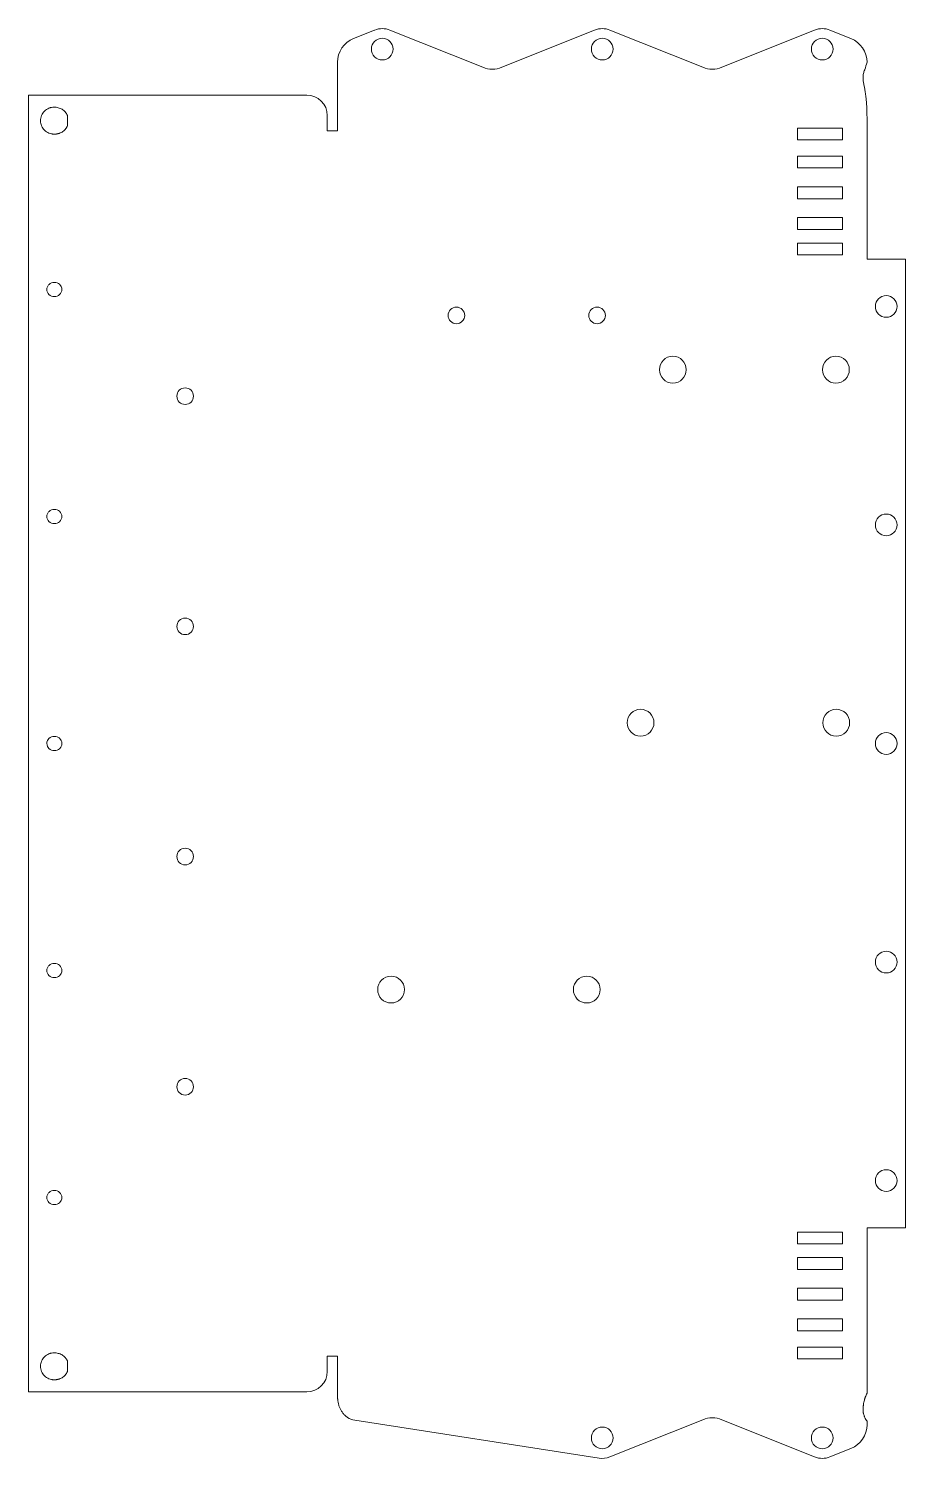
# Model space of a CAD drawing. Header units: millimetres. Extents: x 34 to 377, y 36 to 595.
import ezdxf

# ---------------------------------------------------------------- set-up
doc = ezdxf.new("R2010")
doc.units = ezdxf.units.MM

msp = doc.modelspace()

# ---------------------------------------------------------------- linework, layer by layer
at = {"color": 7, "linetype": 'Continuous', "lineweight": 15}
for p, q in [((169.45, 594.03), (161.2, 590.73)), ((211.7, 579.47), (175.41, 594.03)), ((255.45, 594.03), (219.15, 579.47)), ((297.7, 579.47), (261.41, 594.03)), ((341.45, 594.03), (305.15, 579.47)), ((355.65, 590.73), (347.41, 594.03)), ((154.93, 581.44), (154.93, 554.61)), ((361.01, 578.51), (361.04, 578.6)), ((34.17, 61.61), (34.17, 568.61)), ((142.93, 568.61), (34.17, 568.61)), ((49.32, 560.69), (49.32, 556.53)), ((150.93, 560.61), (150.93, 554.61)), ((154.93, 554.61), (150.93, 554.61)), ((334.76, 551.11), (334.76, 555.71)), ((334.76, 555.71), (352.36, 555.71)), ((352.36, 555.71), (352.36, 551.11)), ((361.93, 558.65), (361.93, 504.41)), ((352.36, 551.11), (334.76, 551.11)), ((334.76, 540.11), (334.76, 544.71)), ((334.76, 544.71), (352.36, 544.71)), ((352.36, 544.71), (352.36, 540.11)), ((352.36, 540.11), (334.76, 540.11)), ((334.76, 528.11), (334.76, 532.71)), ((334.76, 532.71), (352.36, 532.71)), ((352.36, 532.71), (352.36, 528.11)), ((352.36, 528.11), (334.76, 528.11)), ((334.76, 516.11), (334.76, 520.71)), ((334.76, 520.71), (352.36, 520.71)), ((352.36, 520.71), (352.36, 516.11)), ((352.36, 516.11), (334.76, 516.11)), ((334.76, 506.11), (334.76, 510.71)), ((334.76, 510.71), (352.36, 510.71)), ((352.36, 510.71), (352.36, 506.11)), ((352.36, 506.11), (334.76, 506.11)), ((376.93, 504.41), (361.93, 504.41)), ((376.93, 504.41), (376.93, 125.81)), ((352.36, 124.11), (334.76, 124.11)), ((334.76, 124.11), (334.76, 119.51)), ((352.36, 119.51), (352.36, 124.11)), ((376.93, 125.81), (361.93, 125.81)), ((361.93, 61.07), (361.93, 125.81)), ((334.76, 119.51), (352.36, 119.51)), ((352.36, 114.11), (334.76, 114.11)), ((334.76, 114.11), (334.76, 109.51)), ((352.36, 109.51), (352.36, 114.11)), ((334.76, 109.51), (352.36, 109.51)), ((352.36, 102.11), (334.76, 102.11)), ((334.76, 102.11), (334.76, 97.51)), ((352.36, 97.51), (352.36, 102.11)), ((334.76, 97.51), (352.36, 97.51)), ((352.36, 90.11), (334.76, 90.11)), ((334.76, 90.11), (334.76, 85.51)), ((352.36, 85.51), (352.36, 90.11)), ((334.76, 85.51), (352.36, 85.51)), ((352.36, 79.11), (334.76, 79.11)), ((334.76, 79.11), (334.76, 74.51)), ((352.36, 74.51), (352.36, 79.11)), ((49.32, 73.69), (49.32, 69.53)), ((154.93, 75.61), (150.93, 75.61)), ((150.93, 69.61), (150.93, 75.61)), ((154.93, 60.12), (154.93, 75.61)), ((334.76, 74.51), (352.36, 74.51)), ((142.93, 61.61), (34.17, 61.61)), ((257.2, 35.7), (161.7, 50.56)), ((297.7, 50.74), (261.41, 36.18)), ((341.45, 36.18), (305.15, 50.74)), ((361.93, 48.77), (361.93, 50.12)), ((355.65, 39.49), (347.41, 36.18))]:
    msp.add_line(p, q, dxfattribs=at)
for centre, radius in [((172.43, 586.6), 4.25), ((258.43, 586.6), 4.25), ((344.43, 586.6), 4.25), ((369.43, 485.98), 4.25), ((201.4, 482.48), 3.25), ((256.4, 482.48), 3.25), ((286.01, 461.26), 5.25), ((349.75, 461.26), 5.25), ((95.37, 450.91), 3.25), ((369.43, 400.55), 4.25), ((95.37, 360.91), 3.25), ((273.38, 323.23), 5.25), ((349.88, 323.23), 5.25), ((369.43, 315.11), 4.25), ((95.37, 270.91), 3.25), ((369.43, 229.67), 4.25), ((175.88, 218.91), 5.25), ((252.38, 218.91), 5.25), ((95.37, 180.91), 3.25), ((369.43, 144.23), 4.25), ((258.43, 43.61), 4.25), ((344.43, 43.61), 4.25)]:
    msp.add_circle(centre, radius, dxfattribs=at)
for centre, radius, start, end in [((172.43, 586.6), 8, 68.1425, 111.8575), ((258.43, 586.6), 8, 68.1425, 111.8575), ((344.43, 586.6), 8, 68.1425, 111.8575), ((164.93, 581.44), 10, 111.8575, 180), ((351.93, 581.44), 10, 0, 68.1425), ((323.33, 591.96), 40, 340.4831, 344.7554), ((215.43, 588.75), 10, 248.1425, 291.8575), ((301.43, 588.75), 10, 248.1425, 291.8575), ((142.93, 560.61), 8, 0, 90), ((142.93, 69.61), 8, 270, 0), ((162.93, 58.47), 8, 238.9179, 261.1554), ((301.43, 41.46), 10, 68.1425, 111.8575), ((367.93, 54.62), 7.5, 203.5782, 216.8699), ((351.93, 48.77), 10, 291.8575, 0), ((258.43, 43.61), 8, 261.1554, 291.8575), ((344.43, 43.61), 8, 248.1425, 291.8575)]:
    msp.add_arc(centre, radius, start, end, dxfattribs=at)
for points, knots in [([(360.44, 575.57), (360.43, 575.86), (360.43, 576.12), (360.45, 576.56), (360.49, 576.83), (360.58, 577.32), (360.65, 577.57), (360.79, 578.01), (360.89, 578.25), (361.01, 578.51)], [0, 0, 0, 0, 0.25, 0.25, 0.5, 0.5, 0.75, 0.75, 1, 1, 1, 1]), ([(360.7, 572.56), (360.59, 573.13), (360.51, 573.6), (360.43, 574.51), (360.42, 575.02), (360.44, 575.57)], [0, 0, 0, 0, 0.5, 0.5, 1, 1, 1, 1]), ([(361.93, 558.65), (361.93, 559.35), (361.92, 559.99), (361.91, 560.86), (361.91, 561.14), (361.9, 561.54), (361.9, 561.66), (361.89, 561.85), (361.89, 561.91), (361.89, 562), (361.89, 562.03), (361.89, 562.09), (361.89, 562.11), (361.87, 562.78), (361.85, 563.38), (361.8, 564.25), (361.79, 564.54), (361.76, 564.96), (361.75, 565.1), (361.74, 565.3), (361.73, 565.37), (361.72, 565.51), (361.72, 565.57), (361.66, 566.24), (361.61, 566.83), (361.51, 567.7), (361.48, 567.99), (361.42, 568.41), (361.41, 568.56), (361.37, 568.84), (361.35, 568.99), (361.17, 570.19), (360.96, 571.34), (360.7, 572.56)], [0, 0, 0, 0, 0.125, 0.125, 0.1875, 0.1875, 0.21875, 0.21875, 0.234375, 0.234375, 0.242188, 0.242188, 0.25, 0.25, 0.375, 0.375, 0.4375, 0.4375, 0.46875, 0.46875, 0.484375, 0.484375, 0.5, 0.5, 0.625, 0.625, 0.6875, 0.6875, 0.71875, 0.71875, 0.75, 0.75, 1, 1, 1, 1]), ([(44.18, 553.36), (43.98, 553.36), (43.8, 553.36), (43.54, 553.38), (43.45, 553.39), (43.29, 553.41), (43.22, 553.42), (42.8, 553.49), (42.46, 553.58), (41.48, 553.97), (40.9, 554.35), (39.9, 555.34), (39.51, 555.92), (38.98, 557.22), (38.84, 557.9), (38.84, 559.31), (38.97, 559.99), (39.51, 561.3), (39.89, 561.87), (40.9, 562.86), (41.47, 563.24), (42.29, 563.57), (42.46, 563.62), (42.71, 563.69), (42.79, 563.72), (42.96, 563.75), (43.06, 563.77), (43.44, 563.84), (43.78, 563.86), (44.17, 563.85)], [0, 0, 0, 0, 0.03125, 0.03125, 0.046875, 0.046875, 0.0625, 0.0625, 0.125, 0.125, 0.25, 0.25, 0.375, 0.375, 0.5, 0.5, 0.625, 0.625, 0.75, 0.75, 0.875, 0.875, 0.90625, 0.90625, 0.921875, 0.921875, 0.9375, 0.9375, 1, 1, 1, 1]), ([(44.17, 563.85), (44.33, 563.86), (44.48, 563.86), (44.68, 563.85), (44.74, 563.85), (44.83, 563.84), (44.86, 563.84), (44.92, 563.83), (44.94, 563.83), (45.24, 563.8), (45.5, 563.75), (46.28, 563.54), (46.77, 563.34), (47.69, 562.78), (48.1, 562.43), (48.64, 561.83), (48.8, 561.61), (49.06, 561.2), (49.19, 560.96), (49.32, 560.69)], [0, 0, 0, 0, 0.0625, 0.0625, 0.09375, 0.09375, 0.109375, 0.109375, 0.125, 0.125, 0.25, 0.25, 0.5, 0.5, 0.75, 0.75, 0.875, 0.875, 1, 1, 1, 1]), ([(49.32, 556.53), (49.26, 556.38), (49.19, 556.25), (49.1, 556.08), (49.06, 556.02), (49.02, 555.94), (49, 555.92), (48.97, 555.87), (48.96, 555.85), (48.8, 555.59), (48.64, 555.38), (48.12, 554.79), (47.7, 554.45), (46.77, 553.88), (46.27, 553.67), (45.64, 553.5), (45.51, 553.47), (45.31, 553.43), (45.25, 553.42), (45.15, 553.41), (45.11, 553.4), (45.04, 553.4), (45, 553.39), (44.76, 553.37), (44.5, 553.36), (44.18, 553.36)], [0, 0, 0, 0, 0.0625, 0.0625, 0.09375, 0.09375, 0.109375, 0.109375, 0.125, 0.125, 0.25, 0.25, 0.5, 0.5, 0.75, 0.75, 0.8125, 0.8125, 0.84375, 0.84375, 0.859375, 0.859375, 0.875, 0.875, 1, 1, 1, 1]), ([(44.18, 489.86), (43.38, 489.83), (42.68, 490.09), (41.6, 491.13), (41.29, 491.85), (41.29, 492.98), (41.37, 493.35), (41.66, 494.04), (41.87, 494.34), (42.69, 495.14), (43.37, 495.38), (44.18, 495.35)], [0.0000003, 0.0000003, 0.0000003, 0.0000003, 0.2500003, 0.2500003, 0.5000002, 0.5000002, 0.6250001, 0.6250001, 0.7500001, 0.7500001, 1, 1, 1, 1]), ([(44.18, 495.35), (45.01, 495.38), (45.7, 495.15), (46.86, 494.11), (47.19, 493.38), (47.19, 491.84), (46.85, 491.1), (45.71, 490.07), (45.01, 489.83), (44.18, 489.86)], [0, 0, 0, 0, 0.25, 0.25, 0.5, 0.5, 0.75, 0.75, 1.000001, 1.000001, 1.000001, 1.000001]), ([(44.18, 401.11), (43.38, 401.08), (42.68, 401.34), (41.6, 402.38), (41.29, 403.1), (41.29, 404.23), (41.37, 404.6), (41.66, 405.29), (41.87, 405.59), (42.69, 406.39), (43.37, 406.63), (44.18, 406.6)], [0.0000003, 0.0000003, 0.0000003, 0.0000003, 0.2500003, 0.2500003, 0.5000002, 0.5000002, 0.6250001, 0.6250001, 0.7500001, 0.7500001, 1, 1, 1, 1]), ([(44.18, 406.6), (45.01, 406.63), (45.7, 406.4), (46.86, 405.36), (47.19, 404.63), (47.19, 403.09), (46.85, 402.35), (45.71, 401.32), (45.01, 401.08), (44.18, 401.11)], [0, 0, 0, 0, 0.25, 0.25, 0.5, 0.5, 0.75, 0.75, 1.000001, 1.000001, 1.000001, 1.000001]), ([(41.29, 315.11), (41.32, 315.93), (41.59, 316.58), (42.69, 317.64), (43.37, 317.88), (44.18, 317.85)], [0, 0, 0, 0, 0.5, 0.5, 1, 1, 1, 1]), ([(44.18, 312.36), (43.38, 312.33), (42.68, 312.59), (41.6, 313.63), (41.32, 314.29), (41.29, 315.11)], [0.0000007, 0.0000007, 0.0000007, 0.0000007, 0.5000003, 0.5000003, 1, 1, 1, 1]), ([(44.18, 317.85), (44.59, 317.87), (44.98, 317.81), (45.68, 317.57), (45.99, 317.39), (46.86, 316.61), (47.17, 315.93), (47.19, 315.11)], [0, 0, 0, 0, 0.25, 0.25, 0.5, 0.5, 1, 1, 1, 1]), ([(47.19, 315.11), (47.18, 314.7), (47.1, 314.32), (46.79, 313.65), (46.57, 313.34), (45.71, 312.57), (45.01, 312.33), (44.18, 312.36)], [0, 0, 0, 0, 0.25, 0.25, 0.5, 0.5, 1.000001, 1.000001, 1.000001, 1.000001]), ([(44.18, 223.61), (43.38, 223.58), (42.68, 223.84), (41.6, 224.88), (41.29, 225.6), (41.29, 226.73), (41.37, 227.1), (41.66, 227.79), (41.87, 228.09), (42.69, 228.89), (43.37, 229.13), (44.18, 229.1)], [0, 0, 0, 0, 0.25, 0.25, 0.5, 0.5, 0.625, 0.625, 0.75, 0.75, 1, 1, 1, 1]), ([(44.18, 229.1), (45.01, 229.13), (45.7, 228.9), (46.86, 227.86), (47.19, 227.13), (47.19, 225.59), (46.85, 224.85), (45.71, 223.82), (45.01, 223.58), (44.18, 223.61)], [0, 0, 0, 0, 0.25, 0.25, 0.5, 0.5, 0.75, 0.75, 1, 1, 1, 1]), ([(44.18, 134.86), (43.38, 134.83), (42.68, 135.09), (41.6, 136.13), (41.29, 136.85), (41.29, 137.98), (41.37, 138.35), (41.66, 139.04), (41.87, 139.34), (42.69, 140.14), (43.37, 140.38), (44.18, 140.35)], [0, 0, 0, 0, 0.25, 0.25, 0.5, 0.5, 0.625, 0.625, 0.75, 0.75, 1, 1, 1, 1]), ([(44.18, 140.35), (45.01, 140.38), (45.7, 140.15), (46.86, 139.11), (47.19, 138.38), (47.19, 136.84), (46.85, 136.1), (45.71, 135.07), (45.01, 134.83), (44.18, 134.86)], [0, 0, 0, 0, 0.25, 0.25, 0.5, 0.5, 0.75, 0.75, 1, 1, 1, 1]), ([(44.17, 66.36), (43.98, 66.36), (43.79, 66.36), (43.54, 66.38), (43.45, 66.39), (43.29, 66.41), (43.22, 66.42), (42.79, 66.49), (42.46, 66.58), (41.48, 66.97), (40.89, 67.36), (39.9, 68.34), (39.51, 68.92), (38.98, 70.22), (38.84, 70.9), (38.84, 72.32), (38.98, 72.99), (39.51, 74.3), (39.9, 74.87), (40.9, 75.87), (41.48, 76.24), (42.3, 76.57), (42.46, 76.62), (42.71, 76.69), (42.8, 76.72), (42.97, 76.75), (43.06, 76.77), (43.44, 76.84), (43.79, 76.86), (44.18, 76.85)], [0, 0, 0, 0, 0.03125, 0.03125, 0.046875, 0.046875, 0.0625, 0.0625, 0.125, 0.125, 0.25, 0.25, 0.375, 0.375, 0.5, 0.5, 0.625, 0.625, 0.75, 0.75, 0.875, 0.875, 0.90625, 0.90625, 0.921875, 0.921875, 0.9375, 0.9375, 1, 1, 1, 1]), ([(44.18, 76.85), (44.34, 76.86), (44.48, 76.86), (44.68, 76.85), (44.75, 76.85), (44.84, 76.84), (44.86, 76.84), (44.92, 76.83), (44.94, 76.83), (45.25, 76.8), (45.51, 76.75), (46.27, 76.55), (46.76, 76.34), (47.7, 75.77), (48.11, 75.43), (48.55, 74.94), (48.63, 74.83), (48.75, 74.67), (48.79, 74.62), (48.85, 74.54), (48.87, 74.51), (48.91, 74.45), (48.93, 74.42), (49.06, 74.21), (49.19, 73.98), (49.32, 73.69)], [0, 0, 0, 0, 0.0625, 0.0625, 0.09375, 0.09375, 0.109375, 0.109375, 0.125, 0.125, 0.25, 0.25, 0.5, 0.5, 0.75, 0.75, 0.8125, 0.8125, 0.84375, 0.84375, 0.859375, 0.859375, 0.875, 0.875, 1, 1, 1, 1]), ([(49.32, 69.53), (49.19, 69.25), (49.06, 69.01), (48.81, 68.61), (48.64, 68.39), (48.1, 67.78), (47.69, 67.44), (46.77, 66.88), (46.27, 66.67), (45.63, 66.5), (45.5, 66.47), (45.31, 66.44), (45.24, 66.43), (45.14, 66.41), (45.11, 66.41), (45.04, 66.4), (45, 66.39), (44.76, 66.37), (44.49, 66.36), (44.17, 66.36)], [0, 0, 0, 0, 0.125, 0.125, 0.25, 0.25, 0.5, 0.5, 0.75, 0.75, 0.8125, 0.8125, 0.84375, 0.84375, 0.859375, 0.859375, 0.875, 0.875, 1, 1, 1, 1]), ([(154.93, 60.12), (154.93, 59.67), (154.95, 59.25), (154.99, 58.78), (154.99, 58.69), (155.01, 58.51), (155.03, 58.4), (155.07, 58.1), (155.1, 57.9), (155.2, 57.31), (155.3, 56.9), (155.53, 56.11), (155.66, 55.73), (155.98, 55), (156.16, 54.64), (156.57, 53.94), (156.8, 53.6), (157.29, 52.97), (157.57, 52.67), (157.93, 52.32), (158, 52.25), (158.14, 52.13), (158.21, 52.07), (158.44, 51.89), (158.61, 51.75), (158.8, 51.62)], [0, 0, 0, 0, 0.125, 0.125, 0.15625, 0.15625, 0.1875, 0.1875, 0.25, 0.25, 0.375, 0.375, 0.5, 0.5, 0.625, 0.625, 0.75, 0.75, 0.875, 0.875, 0.90625, 0.90625, 0.9375, 0.9375, 1, 1, 1, 1]), ([(360.44, 54.64), (360.43, 54.94), (360.43, 55.23), (360.44, 55.64), (360.44, 55.78), (360.46, 56.05), (360.47, 56.17), (360.51, 56.58), (360.55, 56.85), (360.65, 57.4), (360.71, 57.68), (360.83, 58.22), (360.91, 58.48), (361.03, 58.88), (361.07, 59.01), (361.14, 59.21), (361.16, 59.28), (361.21, 59.41), (361.24, 59.48), (361.43, 60), (361.65, 60.51), (361.93, 61.07)], [0, 0, 0, 0, 0.125, 0.125, 0.1875, 0.1875, 0.25, 0.25, 0.375, 0.375, 0.5, 0.5, 0.625, 0.625, 0.6875, 0.6875, 0.71875, 0.71875, 0.75, 0.75, 1, 1, 1, 1]), ([(361.05, 51.62), (360.99, 51.76), (360.93, 51.89), (360.85, 52.07), (360.83, 52.12), (360.8, 52.21), (360.79, 52.23), (360.77, 52.29), (360.76, 52.31), (360.66, 52.59), (360.59, 52.84), (360.52, 53.22), (360.5, 53.34), (360.47, 53.54), (360.46, 53.6), (360.45, 53.7), (360.45, 53.73), (360.44, 53.8), (360.44, 53.84), (360.42, 54.08), (360.42, 54.34), (360.44, 54.64)], [0, 0, 0, 0, 0.125, 0.125, 0.1875, 0.1875, 0.21875, 0.21875, 0.25, 0.25, 0.5, 0.5, 0.625, 0.625, 0.6875, 0.6875, 0.71875, 0.71875, 0.75, 0.75, 1, 1, 1, 1])]:
    msp.add_open_spline(points, degree=3, knots=knots, dxfattribs=at)

doc.saveas('drawing.dxf')
